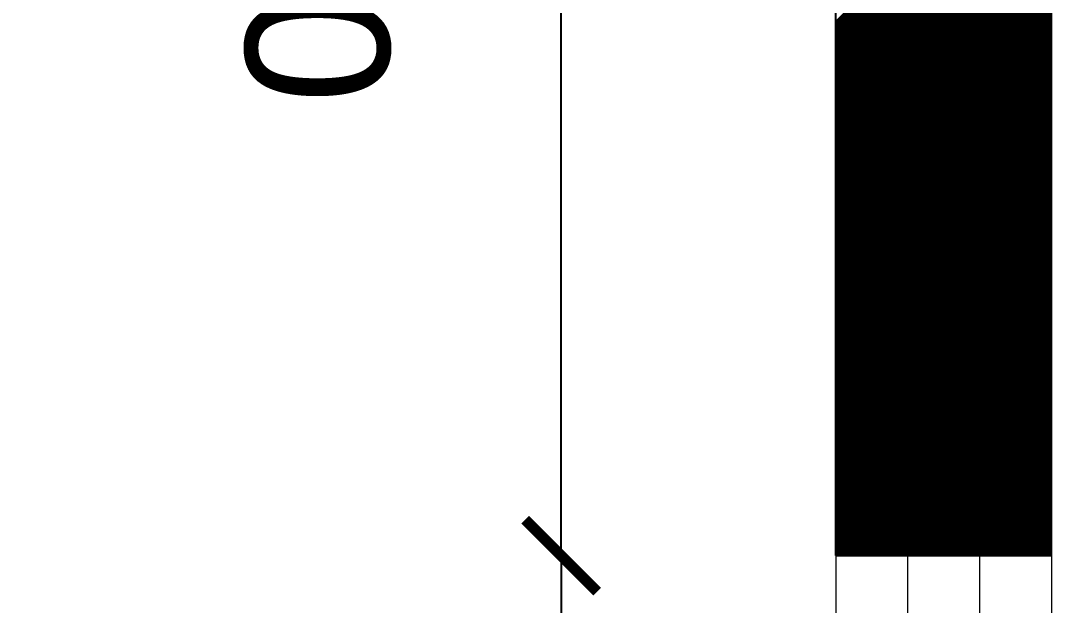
# Model space of a CAD drawing. Header units: millimetres. Extents: x -72 to 470, y 3 to 161.
# Drawn here: x 440.203 to 440.92, y 60.061 to 60.467 of the extents above; entities that cross this region are included whole.
import ezdxf

# ---------------------------------------------------------------- set-up
doc = ezdxf.new("R2010")
doc.units = ezdxf.units.MM
doc.layers.get('0').update_dxf_attribs({"color": 3})
doc.layers.add('COTAS', color=7, linetype='Continuous')
doc.layers.add('LAYER2', color=5, linetype='Continuous')
doc.layers.add('E-Lay-9', color=9, linetype='Continuous', lineweight=9)
doc.layers.add('E-Txt-W', color=7, linetype='Continuous', lineweight=20)
doc.styles.get("Standard").update_dxf_attribs({"font": 'arial.ttf'})
doc.dimstyles.new('ISO-25', dxfattribs={"dimtxt": 0.1, "dimasz": 0.05, "dimexe": 1.25, "dimexo": 0.625, "dimgap": 0.1, "dimtad": 1, "dimzin": 1, "dimtxsty": 'Standard', "dimblk": 'ARCHTICK', "dimcen": 2.5, "dimse1": 1, "dimse2": 1, "dimazin": 3, "dimtfac": 1, "dimtmove": 0, "dimatfit": 3, "dimldrblk": 'ARCHTICK', "dimfxl": 1, "dimarcsym": 0})

# ---------------------------------------------------------------- blocks, each defined once
blk = doc.blocks.new('_ArchTick')
at = {"color": 0, "linetype": 'ByBlock', "const_width": 0.15}
blk.add_lwpolyline([(-0.5, -0.5), (0.5, 0.5)], dxfattribs=at)
blk = doc.blocks.new('*D83')
at = {"layer": 'COTAS', "color": 0, "lineweight": -2, "transparency": 16777216}
blk.add_line((440.57932, 60.09538), (440.57932, 60.99538), dxfattribs=at)
at = {"layer": 'Defpoints', "color": 0, "transparency": 16777216}
for p in [(440.57932, 60.99538), (440.77023, 60.99538), (440.77023, 60.09538)]:
    blk.add_point(p, dxfattribs=at)
at = {"layer": 'COTAS', "color": 0, "lineweight": -2, "transparency": 16777216, "xscale": 0.05, "yscale": 0.05, "zscale": 0.05}
for p, rotation in [((440.57932, 60.99538), 90), ((440.57932, 60.09538), 270)]:
    blk.add_blockref('_ArchTick', p, dxfattribs=dict(at, rotation=rotation))
at = {"layer": 'COTAS', "color": 0, "transparency": 16777216, "insert": (440.41923, 60.54538), "char_height": 0.1, "attachment_point": 5, "rotation": 90}
blk.add_mtext('0,90', dxfattribs=at)
blk = doc.blocks.new('*D84')
at = {"layer": 'COTAS', "color": 0, "lineweight": -2, "transparency": 16777216}
blk.add_line((440.57932, 60.09538), (440.57932, 58.89538), dxfattribs=at)
at = {"layer": 'Defpoints', "color": 0, "transparency": 16777216}
for p in [(440.77023, 60.09538), (440.57932, 58.89538), (440.77023, 58.89538)]:
    blk.add_point(p, dxfattribs=at)
at = {"layer": 'COTAS', "color": 0, "lineweight": -2, "transparency": 16777216, "xscale": 0.05, "yscale": 0.05, "zscale": 0.05}
for p, rotation in [((440.57932, 60.09538), 90), ((440.57932, 58.89538), 270)]:
    blk.add_blockref('_ArchTick', p, dxfattribs=dict(at, rotation=rotation))
at = {"layer": 'COTAS', "color": 0, "transparency": 16777216, "insert": (440.41923, 59.49538), "char_height": 0.1, "attachment_point": 5, "rotation": 90}
blk.add_mtext('1,20', dxfattribs=at)
blk = doc.blocks.new('*D94')
at = {"layer": 'COTAS', "color": 0, "lineweight": -2, "transparency": 16777216}
blk.add_line((439.27023, 59.87419), (440.77023, 59.87419), dxfattribs=at)
at = {"layer": 'Defpoints', "color": 0, "transparency": 16777216}
for p in [(439.27023, 59.96447), (440.77023, 59.96447), (440.77023, 59.87419)]:
    blk.add_point(p, dxfattribs=at)
at = {"layer": 'COTAS', "color": 0, "lineweight": -2, "transparency": 16777216, "xscale": 0.05, "yscale": 0.05, "zscale": 0.05, "rotation": 180}
blk.add_blockref('_ArchTick', (439.27023, 59.87419), dxfattribs=at)
at = {"layer": 'COTAS', "color": 0, "lineweight": -2, "transparency": 16777216, "xscale": 0.05, "yscale": 0.05, "zscale": 0.05}
blk.add_blockref('_ArchTick', (440.77023, 59.87419), dxfattribs=at)
at = {"layer": 'COTAS', "color": 0, "transparency": 16777216, "insert": (440.02023, 60.03428), "char_height": 0.1, "attachment_point": 5}
blk.add_mtext('1,50', dxfattribs=at)

msp = doc.modelspace()

# ---------------------------------------------------------------- linework, layer by layer
at = {"layer": 'E-Lay-9'}
for p, q in [((440.77023, 60.09538), (440.77023, 58.89538)), ((440.92023, 60.09538), (440.92023, 58.89538))]:
    msp.add_line(p, q, dxfattribs=at)
at = {"layer": 'E-Txt-W'}
for p, q in [((440.82023, 60.09538), (440.82023, 58.89538)), ((440.87023, 60.09538), (440.87023, 58.89538))]:
    msp.add_line(p, q, dxfattribs=at)
at = {"layer": 'LAYER2'}
for p, q in [((440.77023, 60.09538), (440.77023, 60.99538)), ((440.92023, 60.09538), (440.92023, 60.99538)), ((440.77023, 60.09538), (440.92023, 60.09538))]:
    msp.add_line(p, q, dxfattribs=at)
at = {"layer": 'LAYER2', "color": 252, "linetype": 'Continuous', "true_color": 0x939598}
for p, q in [((440.77023, 60.46674), (440.92023, 60.61674)), ((440.77023, 60.46629), (440.92023, 60.61629)), ((440.77023, 60.4654), (440.92023, 60.6154)), ((440.77023, 60.46495), (440.92023, 60.61495)), ((440.77023, 60.46405), (440.92023, 60.61405)), ((440.77023, 60.4636), (440.92023, 60.6136)), ((440.77023, 60.4627), (440.92023, 60.6127)), ((440.77023, 60.46225), (440.92023, 60.61225)), ((440.77023, 60.46135), (440.92023, 60.61135)), ((440.77023, 60.46091), (440.92023, 60.61091)), ((440.77023, 60.46001), (440.92023, 60.61001)), ((440.77023, 60.45956), (440.92023, 60.60956)), ((440.77023, 60.45866), (440.92023, 60.60866)), ((440.77023, 60.45821), (440.92023, 60.60821)), ((440.77023, 60.45731), (440.92023, 60.60731)), ((440.77023, 60.45686), (440.92023, 60.60686)), ((440.77023, 60.45597), (440.92023, 60.60597)), ((440.77023, 60.45552), (440.92023, 60.60552)), ((440.77023, 60.45462), (440.92023, 60.60462)), ((440.77023, 60.45417), (440.92023, 60.60417)), ((440.77023, 60.45327), (440.92023, 60.60327)), ((440.77023, 60.45282), (440.92023, 60.60282)), ((440.77023, 60.45192), (440.92023, 60.60192)), ((440.77023, 60.45148), (440.92023, 60.60148)), ((440.77023, 60.45058), (440.92023, 60.60058)), ((440.77023, 60.45013), (440.92023, 60.60013)), ((440.77023, 60.44923), (440.92023, 60.59923)), ((440.77023, 60.44878), (440.92023, 60.59878)), ((440.77023, 60.44788), (440.92023, 60.59788)), ((440.77023, 60.44743), (440.92023, 60.59743)), ((440.77023, 60.44654), (440.92023, 60.59654)), ((440.77023, 60.44609), (440.92023, 60.59609)), ((440.77023, 60.44519), (440.92023, 60.59519)), ((440.77023, 60.44474), (440.92023, 60.59474)), ((440.77023, 60.44384), (440.92023, 60.59384)), ((440.77023, 60.44339), (440.92023, 60.59339)), ((440.77023, 60.4425), (440.92023, 60.5925)), ((440.77023, 60.44205), (440.92023, 60.59205)), ((440.77023, 60.44115), (440.92023, 60.59115)), ((440.77023, 60.4407), (440.92023, 60.5907)), ((440.77023, 60.4398), (440.92023, 60.5898)), ((440.77023, 60.43935), (440.92023, 60.58935)), ((440.77023, 60.43845), (440.92023, 60.58845)), ((440.77023, 60.43801), (440.92023, 60.58801)), ((440.77023, 60.43711), (440.92023, 60.58711)), ((440.77023, 60.43666), (440.92023, 60.58666)), ((440.77023, 60.43576), (440.92023, 60.58576)), ((440.77023, 60.43531), (440.92023, 60.58531)), ((440.77023, 60.43441), (440.92023, 60.58441)), ((440.77023, 60.43396), (440.92023, 60.58396)), ((440.77023, 60.43307), (440.92023, 60.58307)), ((440.77023, 60.43262), (440.92023, 60.58262)), ((440.77023, 60.43172), (440.92023, 60.58172)), ((440.77023, 60.43127), (440.92023, 60.58127)), ((440.77023, 60.43037), (440.92023, 60.58037)), ((440.77023, 60.42992), (440.92023, 60.57992)), ((440.77023, 60.42903), (440.92023, 60.57903)), ((440.77023, 60.42858), (440.92023, 60.57858)), ((440.77023, 60.42768), (440.92023, 60.57768)), ((440.77023, 60.42723), (440.92023, 60.57723)), ((440.77023, 60.42633), (440.92023, 60.57633)), ((440.77023, 60.42588), (440.92023, 60.57588)), ((440.77023, 60.42498), (440.92023, 60.57498)), ((440.77023, 60.42454), (440.92023, 60.57454)), ((440.77023, 60.42364), (440.92023, 60.57364)), ((440.77023, 60.42319), (440.92023, 60.57319)), ((440.77023, 60.42229), (440.92023, 60.57229)), ((440.77023, 60.42184), (440.92023, 60.57184)), ((440.77023, 60.42094), (440.92023, 60.57094)), ((440.77023, 60.42049), (440.92023, 60.57049)), ((440.77023, 60.4196), (440.92023, 60.5696)), ((440.77023, 60.41915), (440.92023, 60.56915)), ((440.77023, 60.41825), (440.92023, 60.56825)), ((440.77023, 60.4178), (440.92023, 60.5678)), ((440.77023, 60.4169), (440.92023, 60.5669)), ((440.77023, 60.41645), (440.92023, 60.56645)), ((440.77023, 60.41555), (440.92023, 60.56555)), ((440.77023, 60.41511), (440.92023, 60.56511)), ((440.77023, 60.41421), (440.92023, 60.56421)), ((440.77023, 60.41376), (440.92023, 60.56376)), ((440.77023, 60.41286), (440.92023, 60.56286)), ((440.77023, 60.41241), (440.92023, 60.56241)), ((440.77023, 60.41151), (440.92023, 60.56151)), ((440.77023, 60.41106), (440.92023, 60.56106)), ((440.77023, 60.41017), (440.92023, 60.56017)), ((440.77023, 60.40972), (440.92023, 60.55972)), ((440.77023, 60.40882), (440.92023, 60.55882)), ((440.77023, 60.40837), (440.92023, 60.55837)), ((440.77023, 60.40747), (440.92023, 60.55747)), ((440.77023, 60.40702), (440.92023, 60.55702)), ((440.77023, 60.40613), (440.92023, 60.55613)), ((440.77023, 60.40568), (440.92023, 60.55568)), ((440.77023, 60.40478), (440.92023, 60.55478)), ((440.77023, 60.40433), (440.92023, 60.55433)), ((440.77023, 60.40343), (440.92023, 60.55343)), ((440.77023, 60.40298), (440.92023, 60.55298)), ((440.77023, 60.40208), (440.92023, 60.55208)), ((440.77023, 60.40164), (440.92023, 60.55164)), ((440.77023, 60.40074), (440.92023, 60.55074)), ((440.77023, 60.40029), (440.92023, 60.55029)), ((440.77023, 60.39939), (440.92023, 60.54939)), ((440.77023, 60.39894), (440.92023, 60.54894)), ((440.77023, 60.39804), (440.92023, 60.54804)), ((440.77023, 60.39759), (440.92023, 60.54759)), ((440.77023, 60.3967), (440.92023, 60.5467)), ((440.77023, 60.39625), (440.92023, 60.54625)), ((440.77023, 60.39535), (440.92023, 60.54535)), ((440.77023, 60.3949), (440.92023, 60.5449)), ((440.77023, 60.394), (440.92023, 60.544)), ((440.77023, 60.39355), (440.92023, 60.54355)), ((440.77023, 60.39266), (440.92023, 60.54266)), ((440.77023, 60.39221), (440.92023, 60.54221)), ((440.77023, 60.39131), (440.92023, 60.54131)), ((440.77023, 60.39086), (440.92023, 60.54086)), ((440.77023, 60.38996), (440.92023, 60.53996)), ((440.77023, 60.38951), (440.92023, 60.53951)), ((440.77023, 60.38861), (440.92023, 60.53861)), ((440.77023, 60.38817), (440.92023, 60.53817)), ((440.77023, 60.38727), (440.92023, 60.53727)), ((440.77023, 60.38682), (440.92023, 60.53682)), ((440.77023, 60.38592), (440.92023, 60.53592)), ((440.77023, 60.38547), (440.92023, 60.53547)), ((440.77023, 60.38457), (440.92023, 60.53457)), ((440.77023, 60.38412), (440.92023, 60.53412)), ((440.77023, 60.38323), (440.92023, 60.53323)), ((440.77023, 60.38278), (440.92023, 60.53278)), ((440.77023, 60.38188), (440.92023, 60.53188)), ((440.77023, 60.38143), (440.92023, 60.53143)), ((440.77023, 60.38053), (440.92023, 60.53053)), ((440.77023, 60.38008), (440.92023, 60.53008)), ((440.77023, 60.37918), (440.92023, 60.52918)), ((440.77023, 60.37874), (440.92023, 60.52874)), ((440.77023, 60.37784), (440.92023, 60.52784)), ((440.77023, 60.37739), (440.92023, 60.52739)), ((440.77023, 60.37649), (440.92023, 60.52649)), ((440.77023, 60.37604), (440.92023, 60.52604)), ((440.77023, 60.37514), (440.92023, 60.52514)), ((440.77023, 60.37469), (440.92023, 60.52469)), ((440.77023, 60.3738), (440.92023, 60.5238)), ((440.77023, 60.37335), (440.92023, 60.52335)), ((440.77023, 60.37245), (440.92023, 60.52245)), ((440.77023, 60.372), (440.92023, 60.522)), ((440.77023, 60.3711), (440.92023, 60.5211)), ((440.77023, 60.37065), (440.92023, 60.52065)), ((440.77023, 60.36976), (440.92023, 60.51976)), ((440.77023, 60.36931), (440.92023, 60.51931)), ((440.77023, 60.36841), (440.92023, 60.51841)), ((440.77023, 60.36796), (440.92023, 60.51796)), ((440.77023, 60.36706), (440.92023, 60.51706)), ((440.77023, 60.36661), (440.92023, 60.51661)), ((440.77023, 60.36571), (440.92023, 60.51571)), ((440.77023, 60.36527), (440.92023, 60.51527)), ((440.77023, 60.36437), (440.92023, 60.51437)), ((440.77023, 60.36392), (440.92023, 60.51392)), ((440.77023, 60.36302), (440.92023, 60.51302)), ((440.77023, 60.36257), (440.92023, 60.51257)), ((440.77023, 60.36167), (440.92023, 60.51167)), ((440.77023, 60.36122), (440.92023, 60.51122)), ((440.77023, 60.36033), (440.92023, 60.51033)), ((440.77023, 60.35988), (440.92023, 60.50988)), ((440.77023, 60.35898), (440.92023, 60.50898)), ((440.77023, 60.35853), (440.92023, 60.50853)), ((440.77023, 60.35763), (440.92023, 60.50763)), ((440.77023, 60.35718), (440.92023, 60.50718)), ((440.77023, 60.35629), (440.92023, 60.50629)), ((440.77023, 60.35584), (440.92023, 60.50584)), ((440.77023, 60.35494), (440.92023, 60.50494)), ((440.77023, 60.35449), (440.92023, 60.50449)), ((440.77023, 60.35359), (440.92023, 60.50359)), ((440.77023, 60.35314), (440.92023, 60.50314)), ((440.77023, 60.35224), (440.92023, 60.50224)), ((440.77023, 60.3518), (440.92023, 60.5018)), ((440.77023, 60.3509), (440.92023, 60.5009)), ((440.77023, 60.35045), (440.92023, 60.50045)), ((440.77023, 60.34955), (440.92023, 60.49955)), ((440.77023, 60.3491), (440.92023, 60.4991)), ((440.77023, 60.3482), (440.92023, 60.4982)), ((440.77023, 60.34775), (440.92023, 60.49775)), ((440.77023, 60.34686), (440.92023, 60.49686)), ((440.77023, 60.34641), (440.92023, 60.49641)), ((440.77023, 60.34551), (440.92023, 60.49551)), ((440.77023, 60.34506), (440.92023, 60.49506)), ((440.77023, 60.34416), (440.92023, 60.49416)), ((440.77023, 60.34371), (440.92023, 60.49371)), ((440.77023, 60.34281), (440.92023, 60.49281)), ((440.77023, 60.34237), (440.92023, 60.49237)), ((440.77023, 60.34147), (440.92023, 60.49147)), ((440.77023, 60.34102), (440.92023, 60.49102)), ((440.77023, 60.34012), (440.92023, 60.49012)), ((440.77023, 60.33967), (440.92023, 60.48967)), ((440.77023, 60.33877), (440.92023, 60.48877)), ((440.77023, 60.33832), (440.92023, 60.48832)), ((440.77023, 60.33743), (440.92023, 60.48743)), ((440.77023, 60.33698), (440.92023, 60.48698)), ((440.77023, 60.33608), (440.92023, 60.48608)), ((440.77023, 60.33563), (440.92023, 60.48563)), ((440.77023, 60.33473), (440.92023, 60.48473)), ((440.77023, 60.33428), (440.92023, 60.48428)), ((440.77023, 60.33339), (440.92023, 60.48339)), ((440.77023, 60.33294), (440.92023, 60.48294)), ((440.77023, 60.33204), (440.92023, 60.48204)), ((440.77023, 60.33159), (440.92023, 60.48159)), ((440.77023, 60.33069), (440.92023, 60.48069)), ((440.77023, 60.33024), (440.92023, 60.48024)), ((440.77023, 60.32934), (440.92023, 60.47934)), ((440.77023, 60.3289), (440.92023, 60.4789)), ((440.77023, 60.328), (440.92023, 60.478)), ((440.77023, 60.32755), (440.92023, 60.47755)), ((440.77023, 60.32665), (440.92023, 60.47665)), ((440.77023, 60.3262), (440.92023, 60.4762)), ((440.77023, 60.3253), (440.92023, 60.4753)), ((440.77023, 60.32485), (440.92023, 60.47485)), ((440.77023, 60.32396), (440.92023, 60.47396)), ((440.77023, 60.32351), (440.92023, 60.47351)), ((440.77023, 60.32261), (440.92023, 60.47261)), ((440.77023, 60.32216), (440.92023, 60.47216)), ((440.77023, 60.32126), (440.92023, 60.47126)), ((440.77023, 60.32081), (440.92023, 60.47081)), ((440.77023, 60.31992), (440.92023, 60.46992)), ((440.77023, 60.31947), (440.92023, 60.46947)), ((440.77023, 60.31857), (440.92023, 60.46857)), ((440.77023, 60.31812), (440.92023, 60.46812)), ((440.77023, 60.31722), (440.92023, 60.46722)), ((440.77023, 60.31677), (440.92023, 60.46677)), ((440.77023, 60.31587), (440.92023, 60.46587)), ((440.77023, 60.31543), (440.92023, 60.46543)), ((440.77023, 60.31453), (440.92023, 60.46453)), ((440.77023, 60.31408), (440.92023, 60.46408)), ((440.77023, 60.31318), (440.92023, 60.46318)), ((440.77023, 60.31273), (440.92023, 60.46273)), ((440.77023, 60.31183), (440.92023, 60.46183)), ((440.77023, 60.31138), (440.92023, 60.46138)), ((440.77023, 60.31049), (440.92023, 60.46049)), ((440.77023, 60.31004), (440.92023, 60.46004)), ((440.77023, 60.30914), (440.92023, 60.45914)), ((440.77023, 60.30869), (440.92023, 60.45869)), ((440.77023, 60.30779), (440.92023, 60.45779)), ((440.77023, 60.30734), (440.92023, 60.45734)), ((440.77023, 60.30644), (440.92023, 60.45644)), ((440.77023, 60.306), (440.92023, 60.456)), ((440.77023, 60.3051), (440.92023, 60.4551)), ((440.77023, 60.30465), (440.92023, 60.45465)), ((440.77023, 60.30375), (440.92023, 60.45375)), ((440.77023, 60.3033), (440.92023, 60.4533)), ((440.77023, 60.3024), (440.92023, 60.4524)), ((440.77023, 60.30195), (440.92023, 60.45195)), ((440.77023, 60.30106), (440.92023, 60.45106)), ((440.77023, 60.30061), (440.92023, 60.45061)), ((440.77023, 60.29971), (440.92023, 60.44971)), ((440.77023, 60.29926), (440.92023, 60.44926)), ((440.77023, 60.29836), (440.92023, 60.44836)), ((440.77023, 60.29791), (440.92023, 60.44791)), ((440.77023, 60.29702), (440.92023, 60.44702)), ((440.77023, 60.29657), (440.92023, 60.44657)), ((440.77023, 60.29567), (440.92023, 60.44567)), ((440.77023, 60.29522), (440.92023, 60.44522)), ((440.77023, 60.29432), (440.92023, 60.44432)), ((440.77023, 60.29387), (440.92023, 60.44387)), ((440.77023, 60.29297), (440.92023, 60.44297)), ((440.77023, 60.29253), (440.92023, 60.44253)), ((440.77023, 60.29163), (440.92023, 60.44163)), ((440.77023, 60.29118), (440.92023, 60.44118)), ((440.77023, 60.29028), (440.92023, 60.44028)), ((440.77023, 60.28983), (440.92023, 60.43983)), ((440.77023, 60.28893), (440.92023, 60.43893)), ((440.77023, 60.28848), (440.92023, 60.43848)), ((440.77023, 60.28759), (440.92023, 60.43759)), ((440.77023, 60.28714), (440.92023, 60.43714)), ((440.77023, 60.28624), (440.92023, 60.43624)), ((440.77023, 60.28579), (440.92023, 60.43579)), ((440.77023, 60.28489), (440.92023, 60.43489)), ((440.77023, 60.28444), (440.92023, 60.43444)), ((440.77023, 60.28355), (440.92023, 60.43355)), ((440.77023, 60.2831), (440.92023, 60.4331)), ((440.77023, 60.2822), (440.92023, 60.4322)), ((440.77023, 60.28175), (440.92023, 60.43175)), ((440.77023, 60.28085), (440.92023, 60.43085)), ((440.77023, 60.2804), (440.92023, 60.4304)), ((440.77023, 60.2795), (440.92023, 60.4295)), ((440.77023, 60.27906), (440.92023, 60.42906)), ((440.77023, 60.27816), (440.92023, 60.42816)), ((440.77023, 60.27771), (440.92023, 60.42771)), ((440.77023, 60.27681), (440.92023, 60.42681)), ((440.77023, 60.27636), (440.92023, 60.42636)), ((440.77023, 60.27546), (440.92023, 60.42546)), ((440.77023, 60.27501), (440.92023, 60.42501)), ((440.77023, 60.27412), (440.92023, 60.42412)), ((440.77023, 60.27367), (440.92023, 60.42367)), ((440.77023, 60.27277), (440.92023, 60.42277)), ((440.77023, 60.27232), (440.92023, 60.42232)), ((440.77023, 60.27142), (440.92023, 60.42142)), ((440.77023, 60.27097), (440.92023, 60.42097)), ((440.77023, 60.27007), (440.92023, 60.42007)), ((440.77023, 60.26963), (440.92023, 60.41963)), ((440.77023, 60.26873), (440.92023, 60.41873)), ((440.77023, 60.26828), (440.92023, 60.41828)), ((440.77023, 60.26738), (440.92023, 60.41738)), ((440.77023, 60.26693), (440.92023, 60.41693)), ((440.77023, 60.26603), (440.92023, 60.41603)), ((440.77023, 60.26558), (440.92023, 60.41558)), ((440.77023, 60.26469), (440.92023, 60.41469)), ((440.77023, 60.26424), (440.92023, 60.41424)), ((440.77023, 60.26334), (440.92023, 60.41334)), ((440.77023, 60.26289), (440.92023, 60.41289)), ((440.77023, 60.26199), (440.92023, 60.41199)), ((440.77023, 60.26154), (440.92023, 60.41154)), ((440.77023, 60.26065), (440.92023, 60.41065)), ((440.77023, 60.2602), (440.92023, 60.4102)), ((440.77023, 60.2593), (440.92023, 60.4093)), ((440.77023, 60.25885), (440.92023, 60.40885)), ((440.77023, 60.25795), (440.92023, 60.40795)), ((440.77023, 60.2575), (440.92023, 60.4075)), ((440.77023, 60.2566), (440.92023, 60.4066)), ((440.77023, 60.25616), (440.92023, 60.40616)), ((440.77023, 60.25526), (440.92023, 60.40526)), ((440.77023, 60.25481), (440.92023, 60.40481)), ((440.77023, 60.25391), (440.92023, 60.40391)), ((440.77023, 60.25346), (440.92023, 60.40346)), ((440.77023, 60.25256), (440.92023, 60.40256)), ((440.77023, 60.25211), (440.92023, 60.40211)), ((440.77023, 60.25122), (440.92023, 60.40122)), ((440.77023, 60.25077), (440.92023, 60.40077)), ((440.77023, 60.24987), (440.92023, 60.39987)), ((440.77023, 60.24942), (440.92023, 60.39942)), ((440.77023, 60.24852), (440.92023, 60.39852)), ((440.77023, 60.24807), (440.92023, 60.39807)), ((440.77023, 60.24718), (440.92023, 60.39718)), ((440.77023, 60.24673), (440.92023, 60.39673)), ((440.77023, 60.24583), (440.92023, 60.39583)), ((440.77023, 60.24538), (440.92023, 60.39538)), ((440.77023, 60.24448), (440.92023, 60.39448)), ((440.77023, 60.24403), (440.92023, 60.39403)), ((440.77023, 60.24313), (440.92023, 60.39313)), ((440.77023, 60.24268), (440.92023, 60.39268)), ((440.77023, 60.24179), (440.92023, 60.39179)), ((440.77023, 60.24134), (440.92023, 60.39134)), ((440.77023, 60.24044), (440.92023, 60.39044)), ((440.77023, 60.23999), (440.92023, 60.38999)), ((440.77023, 60.23909), (440.92023, 60.38909)), ((440.77023, 60.23864), (440.92023, 60.38864)), ((440.77023, 60.23775), (440.92023, 60.38775)), ((440.77023, 60.2373), (440.92023, 60.3873)), ((440.77023, 60.2364), (440.92023, 60.3864)), ((440.77023, 60.23595), (440.92023, 60.38595)), ((440.77023, 60.23505), (440.92023, 60.38505)), ((440.77023, 60.2346), (440.92023, 60.3846)), ((440.77023, 60.2337), (440.92023, 60.3837)), ((440.77023, 60.23326), (440.92023, 60.38326)), ((440.77023, 60.23236), (440.92023, 60.38236)), ((440.77023, 60.23191), (440.92023, 60.38191)), ((440.77023, 60.23101), (440.92023, 60.38101)), ((440.77023, 60.23056), (440.92023, 60.38056)), ((440.77023, 60.22966), (440.92023, 60.37966)), ((440.77023, 60.22921), (440.92023, 60.37921)), ((440.77023, 60.22832), (440.92023, 60.37832)), ((440.77023, 60.22787), (440.92023, 60.37787)), ((440.77023, 60.22697), (440.92023, 60.37697)), ((440.77023, 60.22652), (440.92023, 60.37652)), ((440.77023, 60.22562), (440.92023, 60.37562)), ((440.77023, 60.22517), (440.92023, 60.37517)), ((440.77023, 60.22428), (440.92023, 60.37428)), ((440.77023, 60.22383), (440.92023, 60.37383)), ((440.77023, 60.22293), (440.92023, 60.37293)), ((440.77023, 60.22248), (440.92023, 60.37248)), ((440.77023, 60.22158), (440.92023, 60.37158)), ((440.77023, 60.22113), (440.92023, 60.37113)), ((440.77023, 60.22023), (440.92023, 60.37023)), ((440.77023, 60.21979), (440.92023, 60.36979)), ((440.77023, 60.21889), (440.92023, 60.36889)), ((440.77023, 60.21844), (440.92023, 60.36844)), ((440.77023, 60.21754), (440.92023, 60.36754)), ((440.77023, 60.21709), (440.92023, 60.36709)), ((440.77023, 60.21619), (440.92023, 60.36619)), ((440.77023, 60.21574), (440.92023, 60.36574)), ((440.77023, 60.21485), (440.92023, 60.36485)), ((440.77023, 60.2144), (440.92023, 60.3644)), ((440.77023, 60.2135), (440.92023, 60.3635)), ((440.77023, 60.21305), (440.92023, 60.36305)), ((440.77023, 60.21215), (440.92023, 60.36215)), ((440.77023, 60.2117), (440.92023, 60.3617)), ((440.77023, 60.21081), (440.92023, 60.36081)), ((440.77023, 60.21036), (440.92023, 60.36036)), ((440.77023, 60.20946), (440.92023, 60.35946)), ((440.77023, 60.20901), (440.92023, 60.35901)), ((440.77023, 60.20811), (440.92023, 60.35811)), ((440.77023, 60.20766), (440.92023, 60.35766)), ((440.77023, 60.20676), (440.92023, 60.35676)), ((440.77023, 60.20631), (440.92023, 60.35631)), ((440.77023, 60.20542), (440.92023, 60.35542)), ((440.77023, 60.20497), (440.92023, 60.35497)), ((440.77023, 60.20407), (440.92023, 60.35407)), ((440.77023, 60.20362), (440.92023, 60.35362)), ((440.77023, 60.20272), (440.92023, 60.35272)), ((440.77023, 60.20227), (440.92023, 60.35227)), ((440.77023, 60.20138), (440.92023, 60.35138)), ((440.77023, 60.20093), (440.92023, 60.35093)), ((440.77023, 60.20003), (440.92023, 60.35003)), ((440.77023, 60.19958), (440.92023, 60.34958)), ((440.77023, 60.19868), (440.92023, 60.34868)), ((440.77023, 60.19823), (440.92023, 60.34823)), ((440.77023, 60.19733), (440.92023, 60.34733)), ((440.77023, 60.19689), (440.92023, 60.34689)), ((440.77023, 60.19599), (440.92023, 60.34599)), ((440.77023, 60.19554), (440.92023, 60.34554)), ((440.77023, 60.19464), (440.92023, 60.34464)), ((440.77023, 60.19419), (440.92023, 60.34419)), ((440.77023, 60.19329), (440.92023, 60.34329)), ((440.77023, 60.19284), (440.92023, 60.34284)), ((440.77023, 60.19195), (440.92023, 60.34195)), ((440.77023, 60.1915), (440.92023, 60.3415)), ((440.77023, 60.1906), (440.92023, 60.3406)), ((440.77023, 60.19015), (440.92023, 60.34015)), ((440.77023, 60.18925), (440.92023, 60.33925)), ((440.77023, 60.1888), (440.92023, 60.3388)), ((440.77023, 60.18791), (440.92023, 60.33791)), ((440.77023, 60.18746), (440.92023, 60.33746)), ((440.77023, 60.18656), (440.92023, 60.33656)), ((440.77023, 60.18611), (440.92023, 60.33611)), ((440.77023, 60.18521), (440.92023, 60.33521)), ((440.77023, 60.18476), (440.92023, 60.33476)), ((440.77023, 60.18386), (440.92023, 60.33386)), ((440.77023, 60.18342), (440.92023, 60.33342)), ((440.77023, 60.18252), (440.92023, 60.33252)), ((440.77023, 60.18207), (440.92023, 60.33207)), ((440.77023, 60.18117), (440.92023, 60.33117)), ((440.77023, 60.18072), (440.92023, 60.33072)), ((440.77023, 60.17982), (440.92023, 60.32982)), ((440.77023, 60.17937), (440.92023, 60.32937)), ((440.77023, 60.17848), (440.92023, 60.32848)), ((440.77023, 60.17803), (440.92023, 60.32803)), ((440.77023, 60.17713), (440.92023, 60.32713)), ((440.77023, 60.17668), (440.92023, 60.32668)), ((440.77023, 60.17578), (440.92023, 60.32578)), ((440.77023, 60.17533), (440.92023, 60.32533)), ((440.77023, 60.17444), (440.92023, 60.32444)), ((440.77023, 60.17399), (440.92023, 60.32399)), ((440.77023, 60.17309), (440.92023, 60.32309)), ((440.77023, 60.17264), (440.92023, 60.32264)), ((440.77023, 60.17174), (440.92023, 60.32174)), ((440.77023, 60.17129), (440.92023, 60.32129)), ((440.77023, 60.17039), (440.92023, 60.32039)), ((440.77023, 60.16994), (440.92023, 60.31994)), ((440.77023, 60.16905), (440.92023, 60.31905)), ((440.77023, 60.1686), (440.92023, 60.3186)), ((440.77023, 60.1677), (440.92023, 60.3177)), ((440.77023, 60.16725), (440.92023, 60.31725)), ((440.77023, 60.16635), (440.92023, 60.31635)), ((440.77023, 60.1659), (440.92023, 60.3159)), ((440.77023, 60.16501), (440.92023, 60.31501)), ((440.77023, 60.16456), (440.92023, 60.31456)), ((440.77023, 60.16366), (440.92023, 60.31366)), ((440.77023, 60.16321), (440.92023, 60.31321)), ((440.77023, 60.16231), (440.92023, 60.31231)), ((440.77023, 60.16186), (440.92023, 60.31186)), ((440.77023, 60.16096), (440.92023, 60.31096)), ((440.77023, 60.16052), (440.92023, 60.31052)), ((440.77023, 60.15962), (440.92023, 60.30962)), ((440.77023, 60.15917), (440.92023, 60.30917)), ((440.77023, 60.15827), (440.92023, 60.30827)), ((440.77023, 60.15782), (440.92023, 60.30782)), ((440.77023, 60.15692), (440.92023, 60.30692)), ((440.77023, 60.15647), (440.92023, 60.30647)), ((440.77023, 60.15558), (440.92023, 60.30558)), ((440.77023, 60.15513), (440.92023, 60.30513)), ((440.77023, 60.15423), (440.92023, 60.30423)), ((440.77023, 60.15378), (440.92023, 60.30378)), ((440.77023, 60.15288), (440.92023, 60.30288)), ((440.77023, 60.15243), (440.92023, 60.30243)), ((440.77023, 60.15154), (440.92023, 60.30154)), ((440.77023, 60.15109), (440.92023, 60.30109)), ((440.77023, 60.15019), (440.92023, 60.30019)), ((440.77023, 60.14974), (440.92023, 60.29974)), ((440.77023, 60.14884), (440.92023, 60.29884)), ((440.77023, 60.14839), (440.92023, 60.29839)), ((440.77023, 60.14749), (440.92023, 60.29749)), ((440.77023, 60.14705), (440.92023, 60.29705)), ((440.77023, 60.14615), (440.92023, 60.29615)), ((440.77023, 60.1457), (440.92023, 60.2957)), ((440.77023, 60.1448), (440.92023, 60.2948)), ((440.77023, 60.14435), (440.92023, 60.29435)), ((440.77023, 60.14345), (440.92023, 60.29345)), ((440.77023, 60.143), (440.92023, 60.293)), ((440.77023, 60.14211), (440.92023, 60.29211)), ((440.77023, 60.14166), (440.92023, 60.29166)), ((440.77023, 60.14076), (440.92023, 60.29076)), ((440.77023, 60.14031), (440.92023, 60.29031)), ((440.77023, 60.13941), (440.92023, 60.28941)), ((440.77023, 60.13896), (440.92023, 60.28896)), ((440.77023, 60.13807), (440.92023, 60.28807)), ((440.77023, 60.13762), (440.92023, 60.28762)), ((440.77023, 60.13672), (440.92023, 60.28672)), ((440.77023, 60.13627), (440.92023, 60.28627)), ((440.77023, 60.13537), (440.92023, 60.28537)), ((440.77023, 60.13492), (440.92023, 60.28492)), ((440.77023, 60.13402), (440.92023, 60.28402)), ((440.77023, 60.13357), (440.92023, 60.28357)), ((440.77023, 60.13268), (440.92023, 60.28268)), ((440.77023, 60.13223), (440.92023, 60.28223)), ((440.77023, 60.13133), (440.92023, 60.28133)), ((440.77023, 60.13088), (440.92023, 60.28088)), ((440.77023, 60.12998), (440.92023, 60.27998)), ((440.77023, 60.12953), (440.92023, 60.27953)), ((440.77023, 60.12864), (440.92023, 60.27864)), ((440.77023, 60.12819), (440.92023, 60.27819)), ((440.77023, 60.12729), (440.92023, 60.27729)), ((440.77023, 60.12684), (440.92023, 60.27684)), ((440.77023, 60.12594), (440.92023, 60.27594)), ((440.77023, 60.12549), (440.92023, 60.27549)), ((440.77023, 60.12459), (440.92023, 60.27459)), ((440.77023, 60.12415), (440.92023, 60.27415)), ((440.77023, 60.12325), (440.92023, 60.27325)), ((440.77023, 60.1228), (440.92023, 60.2728)), ((440.77023, 60.1219), (440.92023, 60.2719)), ((440.77023, 60.12145), (440.92023, 60.27145)), ((440.77023, 60.12055), (440.92023, 60.27055)), ((440.77023, 60.1201), (440.92023, 60.2701)), ((440.77023, 60.11921), (440.92023, 60.26921)), ((440.77023, 60.11876), (440.92023, 60.26876)), ((440.77023, 60.11786), (440.92023, 60.26786)), ((440.77023, 60.11741), (440.92023, 60.26741)), ((440.77023, 60.11651), (440.92023, 60.26651)), ((440.77023, 60.11606), (440.92023, 60.26606)), ((440.77023, 60.11517), (440.92023, 60.26517)), ((440.77023, 60.11472), (440.92023, 60.26472)), ((440.77023, 60.11382), (440.92023, 60.26382)), ((440.77023, 60.11337), (440.92023, 60.26337)), ((440.77023, 60.11247), (440.92023, 60.26247)), ((440.77023, 60.11202), (440.92023, 60.26202)), ((440.77023, 60.11112), (440.92023, 60.26112)), ((440.77023, 60.11068), (440.92023, 60.26068)), ((440.77023, 60.10978), (440.92023, 60.25978)), ((440.77023, 60.10933), (440.92023, 60.25933)), ((440.77023, 60.10843), (440.92023, 60.25843)), ((440.77023, 60.10798), (440.92023, 60.25798)), ((440.77023, 60.10708), (440.92023, 60.25708)), ((440.77023, 60.10663), (440.92023, 60.25663)), ((440.77023, 60.10574), (440.92023, 60.25574)), ((440.77023, 60.10529), (440.92023, 60.25529)), ((440.77023, 60.10439), (440.92023, 60.25439)), ((440.77023, 60.10394), (440.92023, 60.25394)), ((440.77023, 60.10304), (440.92023, 60.25304)), ((440.77023, 60.10259), (440.92023, 60.25259)), ((440.77023, 60.10169), (440.92023, 60.25169)), ((440.77023, 60.10125), (440.92023, 60.25125)), ((440.77023, 60.10035), (440.92023, 60.25035)), ((440.77023, 60.0999), (440.92023, 60.2499)), ((440.77023, 60.099), (440.92023, 60.249)), ((440.77023, 60.09855), (440.92023, 60.24855)), ((440.77023, 60.09765), (440.92023, 60.24765)), ((440.77023, 60.0972), (440.92023, 60.2472)), ((440.77023, 60.09631), (440.92023, 60.24631)), ((440.77023, 60.09586), (440.92023, 60.24586)), ((440.77065, 60.09538), (440.92023, 60.24496)), ((440.7711, 60.09538), (440.92023, 60.24451)), ((440.772, 60.09538), (440.92023, 60.24361)), ((440.77245, 60.09538), (440.92023, 60.24316)), ((440.77335, 60.09538), (440.92023, 60.24227)), ((440.7738, 60.09538), (440.92023, 60.24182)), ((440.77469, 60.09538), (440.92023, 60.24092)), ((440.77514, 60.09538), (440.92023, 60.24047)), ((440.77604, 60.09538), (440.92023, 60.23957)), ((440.77649, 60.09538), (440.92023, 60.23912)), ((440.77739, 60.09538), (440.92023, 60.23822)), ((440.77784, 60.09538), (440.92023, 60.23778)), ((440.77873, 60.09538), (440.92023, 60.23688)), ((440.77918, 60.09538), (440.92023, 60.23643)), ((440.78008, 60.09538), (440.92023, 60.23553)), ((440.78053, 60.09538), (440.92023, 60.23508)), ((440.78143, 60.09538), (440.92023, 60.23418)), ((440.78188, 60.09538), (440.92023, 60.23373)), ((440.78278, 60.09538), (440.92023, 60.23284)), ((440.78322, 60.09538), (440.92023, 60.23239)), ((440.78412, 60.09538), (440.92023, 60.23149)), ((440.78457, 60.09538), (440.92023, 60.23104)), ((440.78547, 60.09538), (440.92023, 60.23014)), ((440.78592, 60.09538), (440.92023, 60.22969)), ((440.78682, 60.09538), (440.92023, 60.2288)), ((440.78727, 60.09538), (440.92023, 60.22835)), ((440.78816, 60.09538), (440.92023, 60.22745)), ((440.78861, 60.09538), (440.92023, 60.227)), ((440.78951, 60.09538), (440.92023, 60.2261)), ((440.78996, 60.09538), (440.92023, 60.22565)), ((440.79086, 60.09538), (440.92023, 60.22475)), ((440.79131, 60.09538), (440.92023, 60.22431)), ((440.7922, 60.09538), (440.92023, 60.22341)), ((440.79265, 60.09538), (440.92023, 60.22296)), ((440.79355, 60.09538), (440.92023, 60.22206)), ((440.794, 60.09538), (440.92023, 60.22161)), ((440.7949, 60.09538), (440.92023, 60.22071)), ((440.79535, 60.09538), (440.92023, 60.22026)), ((440.79625, 60.09538), (440.92023, 60.21937)), ((440.79669, 60.09538), (440.92023, 60.21892)), ((440.79759, 60.09538), (440.92023, 60.21802)), ((440.79804, 60.09538), (440.92023, 60.21757)), ((440.79894, 60.09538), (440.92023, 60.21667)), ((440.79939, 60.09538), (440.92023, 60.21622)), ((440.80029, 60.09538), (440.92023, 60.21532)), ((440.80074, 60.09538), (440.92023, 60.21488)), ((440.80163, 60.09538), (440.92023, 60.21398)), ((440.80208, 60.09538), (440.92023, 60.21353)), ((440.80298, 60.09538), (440.92023, 60.21263)), ((440.80343, 60.09538), (440.92023, 60.21218)), ((440.80433, 60.09538), (440.92023, 60.21128)), ((440.80478, 60.09538), (440.92023, 60.21083)), ((440.80568, 60.09538), (440.92023, 60.20994)), ((440.80612, 60.09538), (440.92023, 60.20949)), ((440.80702, 60.09538), (440.92023, 60.20859)), ((440.80747, 60.09538), (440.92023, 60.20814)), ((440.80837, 60.09538), (440.92023, 60.20724)), ((440.80882, 60.09538), (440.92023, 60.20679)), ((440.80972, 60.09538), (440.92023, 60.2059)), ((440.81017, 60.09538), (440.92023, 60.20545)), ((440.81106, 60.09538), (440.92023, 60.20455)), ((440.81151, 60.09538), (440.92023, 60.2041)), ((440.81241, 60.09538), (440.92023, 60.2032)), ((440.81286, 60.09538), (440.92023, 60.20275)), ((440.81376, 60.09538), (440.92023, 60.20185)), ((440.81421, 60.09538), (440.92023, 60.20141)), ((440.8151, 60.09538), (440.92023, 60.20051)), ((440.81555, 60.09538), (440.92023, 60.20006)), ((440.81645, 60.09538), (440.92023, 60.19916)), ((440.8169, 60.09538), (440.92023, 60.19871)), ((440.8178, 60.09538), (440.92023, 60.19781)), ((440.81825, 60.09538), (440.92023, 60.19736)), ((440.81915, 60.09538), (440.92023, 60.19647)), ((440.81959, 60.09538), (440.92023, 60.19602)), ((440.82049, 60.09538), (440.92023, 60.19512)), ((440.82094, 60.09538), (440.92023, 60.19467)), ((440.82184, 60.09538), (440.92023, 60.19377)), ((440.82229, 60.09538), (440.92023, 60.19332)), ((440.82319, 60.09538), (440.92023, 60.19243)), ((440.82364, 60.09538), (440.92023, 60.19198)), ((440.82453, 60.09538), (440.92023, 60.19108)), ((440.82498, 60.09538), (440.92023, 60.19063)), ((440.82588, 60.09538), (440.92023, 60.18973)), ((440.82633, 60.09538), (440.92023, 60.18928)), ((440.82723, 60.09538), (440.92023, 60.18838)), ((440.82768, 60.09538), (440.92023, 60.18794)), ((440.82857, 60.09538), (440.92023, 60.18704)), ((440.82902, 60.09538), (440.92023, 60.18659)), ((440.82992, 60.09538), (440.92023, 60.18569)), ((440.83037, 60.09538), (440.92023, 60.18524)), ((440.83127, 60.09538), (440.92023, 60.18434)), ((440.83172, 60.09538), (440.92023, 60.18389)), ((440.83262, 60.09538), (440.92023, 60.183)), ((440.83306, 60.09538), (440.92023, 60.18255)), ((440.83396, 60.09538), (440.92023, 60.18165)), ((440.83441, 60.09538), (440.92023, 60.1812)), ((440.83531, 60.09538), (440.92023, 60.1803)), ((440.83576, 60.09538), (440.92023, 60.17985)), ((440.83666, 60.09538), (440.92023, 60.17895)), ((440.83711, 60.09538), (440.92023, 60.17851)), ((440.838, 60.09538), (440.92023, 60.17761)), ((440.83845, 60.09538), (440.92023, 60.17716)), ((440.83935, 60.09538), (440.92023, 60.17626)), ((440.8398, 60.09538), (440.92023, 60.17581)), ((440.8407, 60.09538), (440.92023, 60.17491)), ((440.84115, 60.09538), (440.92023, 60.17446)), ((440.84205, 60.09538), (440.92023, 60.17357)), ((440.84249, 60.09538), (440.92023, 60.17312)), ((440.84339, 60.09538), (440.92023, 60.17222)), ((440.84384, 60.09538), (440.92023, 60.17177)), ((440.84474, 60.09538), (440.92023, 60.17087)), ((440.84519, 60.09538), (440.92023, 60.17042)), ((440.84609, 60.09538), (440.92023, 60.16953)), ((440.84654, 60.09538), (440.92023, 60.16908)), ((440.84743, 60.09538), (440.92023, 60.16818)), ((440.84788, 60.09538), (440.92023, 60.16773)), ((440.84878, 60.09538), (440.92023, 60.16683)), ((440.84923, 60.09538), (440.92023, 60.16638)), ((440.85013, 60.09538), (440.92023, 60.16548)), ((440.85058, 60.09538), (440.92023, 60.16504)), ((440.85147, 60.09538), (440.92023, 60.16414)), ((440.85192, 60.09538), (440.92023, 60.16369)), ((440.85282, 60.09538), (440.92023, 60.16279)), ((440.85327, 60.09538), (440.92023, 60.16234)), ((440.85417, 60.09538), (440.92023, 60.16144)), ((440.85462, 60.09538), (440.92023, 60.16099)), ((440.85552, 60.09538), (440.92023, 60.1601)), ((440.85596, 60.09538), (440.92023, 60.15965)), ((440.85686, 60.09538), (440.92023, 60.15875)), ((440.85731, 60.09538), (440.92023, 60.1583)), ((440.85821, 60.09538), (440.92023, 60.1574)), ((440.85866, 60.09538), (440.92023, 60.15695)), ((440.85956, 60.09538), (440.92023, 60.15606)), ((440.86001, 60.09538), (440.92023, 60.15561)), ((440.8609, 60.09538), (440.92023, 60.15471)), ((440.86135, 60.09538), (440.92023, 60.15426)), ((440.86225, 60.09538), (440.92023, 60.15336)), ((440.8627, 60.09538), (440.92023, 60.15291)), ((440.8636, 60.09538), (440.92023, 60.15201)), ((440.86405, 60.09538), (440.92023, 60.15157)), ((440.86494, 60.09538), (440.92023, 60.15067)), ((440.86539, 60.09538), (440.92023, 60.15022)), ((440.86629, 60.09538), (440.92023, 60.14932)), ((440.86674, 60.09538), (440.92023, 60.14887)), ((440.86764, 60.09538), (440.92023, 60.14797)), ((440.86809, 60.09538), (440.92023, 60.14752)), ((440.86899, 60.09538), (440.92023, 60.14663)), ((440.86943, 60.09538), (440.92023, 60.14618)), ((440.87033, 60.09538), (440.92023, 60.14528)), ((440.87078, 60.09538), (440.92023, 60.14483)), ((440.87168, 60.09538), (440.92023, 60.14393)), ((440.87213, 60.09538), (440.92023, 60.14348)), ((440.87303, 60.09538), (440.92023, 60.14258)), ((440.87348, 60.09538), (440.92023, 60.14214)), ((440.87437, 60.09538), (440.92023, 60.14124)), ((440.87482, 60.09538), (440.92023, 60.14079)), ((440.87572, 60.09538), (440.92023, 60.13989)), ((440.87617, 60.09538), (440.92023, 60.13944)), ((440.87707, 60.09538), (440.92023, 60.13854)), ((440.87752, 60.09538), (440.92023, 60.13809)), ((440.87842, 60.09538), (440.92023, 60.1372)), ((440.87886, 60.09538), (440.92023, 60.13675)), ((440.87976, 60.09538), (440.92023, 60.13585)), ((440.88021, 60.09538), (440.92023, 60.1354)), ((440.88111, 60.09538), (440.92023, 60.1345)), ((440.88156, 60.09538), (440.92023, 60.13405)), ((440.88246, 60.09538), (440.92023, 60.13316)), ((440.88291, 60.09538), (440.92023, 60.13271)), ((440.8838, 60.09538), (440.92023, 60.13181)), ((440.88425, 60.09538), (440.92023, 60.13136)), ((440.88515, 60.09538), (440.92023, 60.13046)), ((440.8856, 60.09538), (440.92023, 60.13001)), ((440.8865, 60.09538), (440.92023, 60.12911)), ((440.88695, 60.09538), (440.92023, 60.12867)), ((440.88784, 60.09538), (440.92023, 60.12777)), ((440.88829, 60.09538), (440.92023, 60.12732)), ((440.88919, 60.09538), (440.92023, 60.12642)), ((440.88964, 60.09538), (440.92023, 60.12597)), ((440.89054, 60.09538), (440.92023, 60.12507)), ((440.89099, 60.09538), (440.92023, 60.12462)), ((440.89189, 60.09538), (440.92023, 60.12373)), ((440.89233, 60.09538), (440.92023, 60.12328)), ((440.89323, 60.09538), (440.92023, 60.12238)), ((440.89368, 60.09538), (440.92023, 60.12193)), ((440.89458, 60.09538), (440.92023, 60.12103)), ((440.89503, 60.09538), (440.92023, 60.12058)), ((440.89593, 60.09538), (440.92023, 60.11969)), ((440.89638, 60.09538), (440.92023, 60.11924)), ((440.89727, 60.09538), (440.92023, 60.11834)), ((440.89772, 60.09538), (440.92023, 60.11789)), ((440.89862, 60.09538), (440.92023, 60.11699)), ((440.89907, 60.09538), (440.92023, 60.11654)), ((440.89997, 60.09538), (440.92023, 60.11564)), ((440.90042, 60.09538), (440.92023, 60.1152)), ((440.90131, 60.09538), (440.92023, 60.1143)), ((440.90176, 60.09538), (440.92023, 60.11385)), ((440.90266, 60.09538), (440.92023, 60.11295)), ((440.90311, 60.09538), (440.92023, 60.1125)), ((440.90401, 60.09538), (440.92023, 60.1116)), ((440.90446, 60.09538), (440.92023, 60.11115)), ((440.90536, 60.09538), (440.92023, 60.11026)), ((440.9058, 60.09538), (440.92023, 60.10981)), ((440.9067, 60.09538), (440.92023, 60.10891)), ((440.90715, 60.09538), (440.92023, 60.10846)), ((440.90805, 60.09538), (440.92023, 60.10756)), ((440.9085, 60.09538), (440.92023, 60.10711)), ((440.9094, 60.09538), (440.92023, 60.10621)), ((440.90985, 60.09538), (440.92023, 60.10577)), ((440.91074, 60.09538), (440.92023, 60.10487)), ((440.91119, 60.09538), (440.92023, 60.10442)), ((440.91209, 60.09538), (440.92023, 60.10352)), ((440.91254, 60.09538), (440.92023, 60.10307)), ((440.91344, 60.09538), (440.92023, 60.10217)), ((440.91389, 60.09538), (440.92023, 60.10172)), ((440.91479, 60.09538), (440.92023, 60.10083)), ((440.91523, 60.09538), (440.92023, 60.10038)), ((440.91613, 60.09538), (440.92023, 60.09948)), ((440.91658, 60.09538), (440.92023, 60.09903)), ((440.91748, 60.09538), (440.92023, 60.09813)), ((440.91793, 60.09538), (440.92023, 60.09768)), ((440.91883, 60.09538), (440.92023, 60.09679)), ((440.91928, 60.09538), (440.92023, 60.09634)), ((440.92017, 60.09538), (440.92023, 60.09544))]:
    msp.add_line(p, q, dxfattribs=at)

# ---------------------------------------------------------------- dimensions: what is measured, and where the dimension line sits
at = {"layer": 'COTAS'}
for base, p2, picture, middle in [((440.57932, 60.99538), (440.77023, 60.99538), '*D83', (440.41923, 60.54538)), ((440.57932, 58.89538), (440.77023, 58.89538), '*D84', (440.41923, 59.49538))]:
    dim = msp.add_linear_dim(base=base, p1=(440.77023, 60.09538), p2=p2, angle=90, dimstyle='ISO-25', dxfattribs=at)
    dim.commit()
    dim.dimension.update_dxf_attribs({"geometry": picture, "text_midpoint": middle})
dim = msp.add_linear_dim(base=(440.77023, 59.87419), p1=(439.27023, 59.96447), p2=(440.77023, 59.96447), dimstyle='ISO-25', dxfattribs=at)
dim.commit()
dim.dimension.update_dxf_attribs({"geometry": '*D94', "text_midpoint": (440.02023, 60.03428)})

doc.saveas('drawing.dxf')
